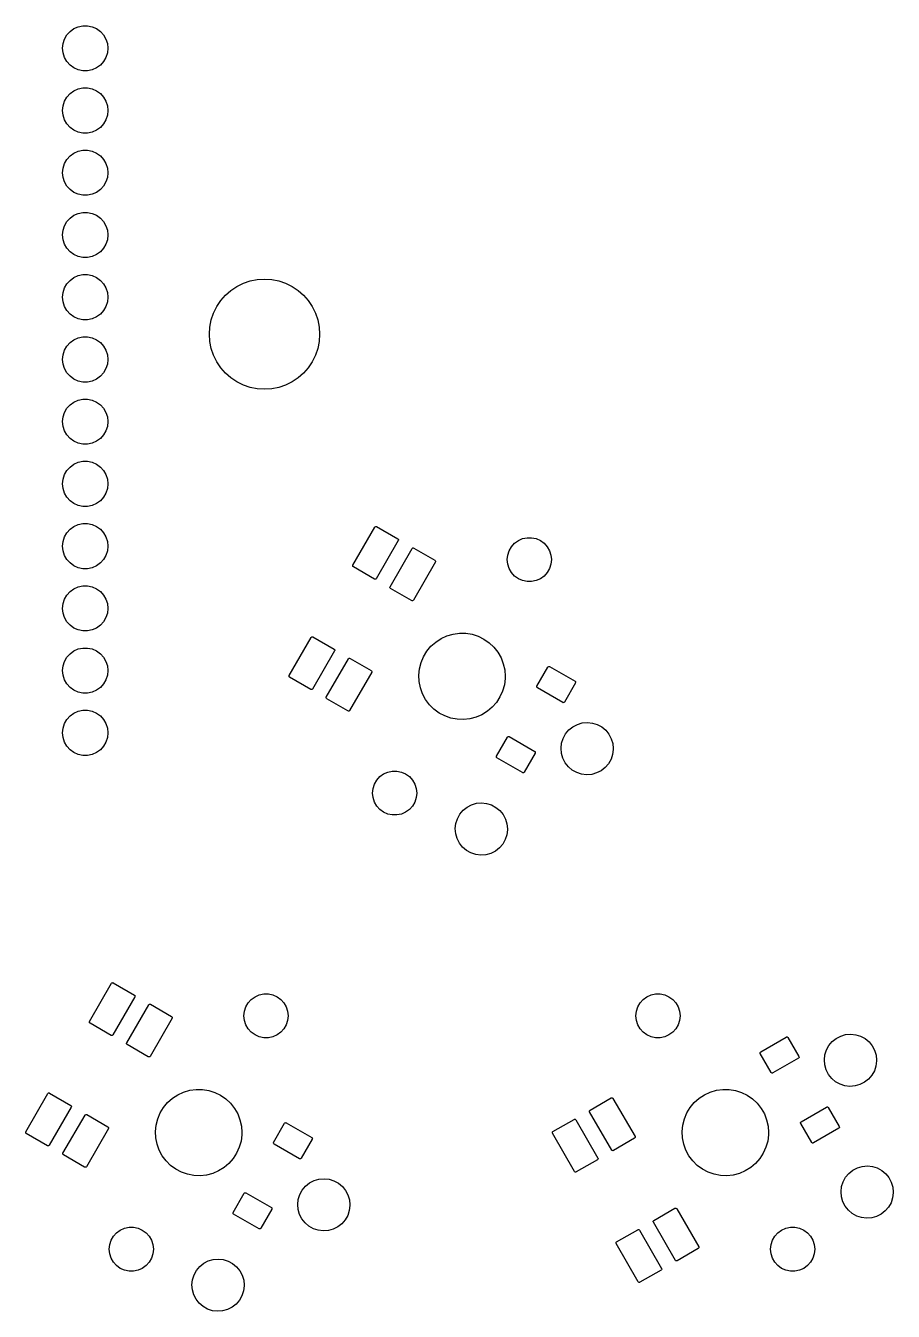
# Model space of a CAD drawing. Extents: x 192 to 316, y -163 to -63.
# Drawn here: x 259.2 to 294.6, y -115.7 to -63.2 of the extents above; entities that cross this region are included whole.
import ezdxf

# ---------------------------------------------------------------- set-up
doc = ezdxf.new("R2010")
doc.units = 0
doc.layers.add('BLACK', color=7, linetype='CONTINUOUS')

msp = doc.modelspace()

# ---------------------------------------------------------------- linework, layer by layer
at = {"layer": 'BLACK', "linetype": 'CONTINUOUS'}
for p, q in [((260.871, -63.5801), (261, -63.4362)), ((261, -63.4362), (261.157, -63.3223)), ((261.157, -63.3223), (261.334, -63.2436)), ((261.334, -63.2436), (261.523, -63.2033)), ((261.523, -63.2033), (261.717, -63.2033)), ((261.717, -63.2033), (261.906, -63.2436)), ((261.906, -63.2436), (262.083, -63.3223)), ((262.083, -63.3223), (262.24, -63.4362)), ((262.24, -63.4362), (262.369, -63.5801)), ((260.694, -64.1245), (260.714, -63.9319)), ((260.714, -63.9319), (260.774, -63.7478)), ((260.774, -63.7478), (260.871, -63.5801)), ((262.369, -63.5801), (262.466, -63.7478)), ((262.466, -63.7478), (262.526, -63.9319)), ((262.526, -63.9319), (262.546, -64.1245)), ((260.714, -64.3171), (260.694, -64.1245)), ((260.774, -64.5013), (260.714, -64.3171)), ((260.871, -64.669), (260.774, -64.5013)), ((262.466, -64.5013), (262.369, -64.669)), ((262.526, -64.3171), (262.466, -64.5013)), ((262.546, -64.1245), (262.526, -64.3171)), ((261, -64.8129), (260.871, -64.669)), ((261.157, -64.9267), (261, -64.8129)), ((261.334, -65.0055), (261.157, -64.9267)), ((261.523, -65.0458), (261.334, -65.0055)), ((261.717, -65.0458), (261.523, -65.0458)), ((261.906, -65.0055), (261.717, -65.0458)), ((262.083, -64.9267), (261.906, -65.0055)), ((262.24, -64.8129), (262.083, -64.9267)), ((262.369, -64.669), (262.24, -64.8129)), ((260.871, -66.1201), (261, -65.9762)), ((261, -65.9762), (261.157, -65.8623)), ((261.157, -65.8623), (261.334, -65.7836)), ((261.334, -65.7836), (261.523, -65.7433)), ((261.523, -65.7433), (261.717, -65.7433)), ((261.717, -65.7433), (261.906, -65.7836)), ((261.906, -65.7836), (262.083, -65.8623)), ((262.083, -65.8623), (262.24, -65.9762)), ((262.24, -65.9762), (262.369, -66.1201)), ((260.694, -66.6645), (260.714, -66.4719)), ((260.714, -66.4719), (260.774, -66.2878)), ((260.774, -66.2878), (260.871, -66.1201)), ((262.369, -66.1201), (262.466, -66.2878)), ((262.466, -66.2878), (262.526, -66.4719)), ((262.526, -66.4719), (262.546, -66.6645)), ((260.714, -66.8571), (260.694, -66.6645)), ((260.774, -67.0413), (260.714, -66.8571)), ((260.871, -67.209), (260.774, -67.0413)), ((262.466, -67.0413), (262.369, -67.209)), ((262.526, -66.8571), (262.466, -67.0413)), ((262.546, -66.6645), (262.526, -66.8571)), ((261, -67.3529), (260.871, -67.209)), ((261.157, -67.4667), (261, -67.3529)), ((261.334, -67.5455), (261.157, -67.4667)), ((261.523, -67.5858), (261.334, -67.5455)), ((261.717, -67.5858), (261.523, -67.5858)), ((261.906, -67.5455), (261.717, -67.5858)), ((262.083, -67.4667), (261.906, -67.5455)), ((262.24, -67.3529), (262.083, -67.4667)), ((262.369, -67.209), (262.24, -67.3529)), ((260.774, -68.8278), (260.871, -68.6601)), ((260.871, -68.6601), (261, -68.5162)), ((261, -68.5162), (261.157, -68.4023)), ((261.157, -68.4023), (261.334, -68.3236)), ((261.334, -68.3236), (261.523, -68.2833)), ((261.523, -68.2833), (261.717, -68.2833)), ((261.717, -68.2833), (261.906, -68.3236)), ((261.906, -68.3236), (262.083, -68.4023)), ((262.083, -68.4023), (262.24, -68.5162)), ((262.24, -68.5162), (262.369, -68.6601)), ((262.369, -68.6601), (262.466, -68.8278)), ((260.694, -69.2045), (260.714, -69.0119)), ((260.714, -69.3971), (260.694, -69.2045)), ((260.714, -69.0119), (260.774, -68.8278)), ((262.466, -68.8278), (262.526, -69.0119)), ((262.526, -69.0119), (262.546, -69.2045)), ((262.546, -69.2045), (262.526, -69.3971)), ((260.774, -69.5813), (260.714, -69.3971)), ((260.871, -69.749), (260.774, -69.5813)), ((261, -69.8929), (260.871, -69.749)), ((262.369, -69.749), (262.24, -69.8929)), ((262.466, -69.5813), (262.369, -69.749)), ((262.526, -69.3971), (262.466, -69.5813)), ((261.157, -70.0067), (261, -69.8929)), ((261.334, -70.0855), (261.157, -70.0067)), ((261.523, -70.1258), (261.334, -70.0855)), ((261.717, -70.1258), (261.523, -70.1258)), ((261.906, -70.0855), (261.717, -70.1258)), ((262.083, -70.0067), (261.906, -70.0855)), ((262.24, -69.8929), (262.083, -70.0067)), ((261.334, -70.8636), (261.523, -70.8233)), ((261.523, -70.8233), (261.717, -70.8233)), ((261.717, -70.8233), (261.906, -70.8636)), ((260.774, -71.3678), (260.871, -71.2001)), ((260.871, -71.2001), (261, -71.0562)), ((261, -71.0562), (261.157, -70.9423)), ((261.157, -70.9423), (261.334, -70.8636)), ((261.906, -70.8636), (262.083, -70.9423)), ((262.083, -70.9423), (262.24, -71.0562)), ((262.24, -71.0562), (262.369, -71.2001)), ((262.369, -71.2001), (262.466, -71.3678)), ((260.694, -71.7445), (260.714, -71.5519)), ((260.714, -71.9371), (260.694, -71.7445)), ((260.714, -71.5519), (260.774, -71.3678)), ((262.466, -71.3678), (262.526, -71.5519)), ((262.526, -71.5519), (262.546, -71.7445)), ((262.546, -71.7445), (262.526, -71.9371)), ((260.774, -72.1213), (260.714, -71.9371)), ((260.871, -72.289), (260.774, -72.1213)), ((261, -72.4329), (260.871, -72.289)), ((262.369, -72.289), (262.24, -72.4329)), ((262.466, -72.1213), (262.369, -72.289)), ((262.526, -71.9371), (262.466, -72.1213)), ((261.157, -72.5467), (261, -72.4329)), ((261.334, -72.6255), (261.157, -72.5467)), ((261.523, -72.6658), (261.334, -72.6255)), ((261.717, -72.6658), (261.523, -72.6658)), ((261.906, -72.6255), (261.717, -72.6658)), ((262.083, -72.5467), (261.906, -72.6255)), ((262.24, -72.4329), (262.083, -72.5467)), ((261.157, -73.4823), (261.334, -73.4036)), ((261.334, -73.4036), (261.523, -73.3633)), ((261.523, -73.3633), (261.717, -73.3633)), ((261.717, -73.3633), (261.906, -73.4036)), ((261.906, -73.4036), (262.083, -73.4823)), ((260.714, -74.0919), (260.774, -73.9078)), ((260.774, -73.9078), (260.871, -73.7401)), ((260.871, -73.7401), (261, -73.5962)), ((261, -73.5962), (261.157, -73.4823)), ((262.083, -73.4823), (262.24, -73.5962)), ((262.24, -73.5962), (262.369, -73.7401)), ((262.369, -73.7401), (262.466, -73.9078)), ((262.466, -73.9078), (262.526, -74.0919)), ((267.568, -74.01), (267.812, -73.8464)), ((267.812, -73.8464), (268.076, -73.7163)), ((268.076, -73.7163), (268.355, -73.6217)), ((268.355, -73.6217), (268.644, -73.5642)), ((268.644, -73.5642), (268.938, -73.545)), ((268.938, -73.545), (269.231, -73.5642)), ((269.231, -73.5642), (269.52, -73.6217)), ((269.52, -73.6217), (269.799, -73.7163)), ((269.799, -73.7163), (270.062, -73.8464)), ((270.062, -73.8464), (270.307, -74.01)), ((260.694, -74.2845), (260.714, -74.0919)), ((260.714, -74.4771), (260.694, -74.2845)), ((260.774, -74.6613), (260.714, -74.4771)), ((262.526, -74.4771), (262.466, -74.6613)), ((262.526, -74.0919), (262.546, -74.2845)), ((262.546, -74.2845), (262.526, -74.4771)), ((266.989, -74.67), (267.152, -74.4253)), ((267.152, -74.4253), (267.347, -74.204)), ((267.347, -74.204), (267.568, -74.01)), ((270.307, -74.01), (270.528, -74.204)), ((270.528, -74.204), (270.723, -74.4253)), ((270.723, -74.4253), (270.886, -74.67)), ((260.871, -74.829), (260.774, -74.6613)), ((261, -74.9729), (260.871, -74.829)), ((261.157, -75.0867), (261, -74.9729)), ((262.24, -74.9729), (262.083, -75.0867)), ((262.369, -74.829), (262.24, -74.9729)), ((262.466, -74.6613), (262.369, -74.829)), ((266.764, -75.2127), (266.859, -74.934)), ((266.859, -74.934), (266.989, -74.67)), ((270.886, -74.67), (271.016, -74.934)), ((271.016, -74.934), (271.111, -75.2127)), ((261.334, -75.1655), (261.157, -75.0867)), ((261.523, -75.2058), (261.334, -75.1655)), ((261.717, -75.2058), (261.523, -75.2058)), ((261.906, -75.1655), (261.717, -75.2058)), ((262.083, -75.0867), (261.906, -75.1655)), ((266.688, -75.795), (266.707, -75.5013)), ((266.707, -75.5013), (266.764, -75.2127)), ((271.111, -75.2127), (271.168, -75.5013)), ((271.168, -75.5013), (271.188, -75.795)), ((261, -76.1362), (261.157, -76.0223)), ((261.157, -76.0223), (261.334, -75.9436)), ((261.334, -75.9436), (261.523, -75.9033)), ((261.523, -75.9033), (261.717, -75.9033)), ((261.717, -75.9033), (261.906, -75.9436)), ((261.906, -75.9436), (262.083, -76.0223)), ((262.083, -76.0223), (262.24, -76.1362)), ((266.707, -76.0887), (266.688, -75.795)), ((271.188, -75.795), (271.168, -76.0887)), ((260.714, -76.6319), (260.774, -76.4478)), ((260.774, -76.4478), (260.871, -76.2801)), ((260.871, -76.2801), (261, -76.1362)), ((262.24, -76.1362), (262.369, -76.2801)), ((262.369, -76.2801), (262.466, -76.4478)), ((262.466, -76.4478), (262.526, -76.6319)), ((266.764, -76.3773), (266.707, -76.0887)), ((266.859, -76.656), (266.764, -76.3773)), ((271.111, -76.3773), (271.016, -76.656)), ((271.168, -76.0887), (271.111, -76.3773)), ((260.694, -76.8245), (260.714, -76.6319)), ((260.714, -77.0171), (260.694, -76.8245)), ((260.774, -77.2013), (260.714, -77.0171)), ((262.526, -77.0171), (262.466, -77.2013)), ((262.526, -76.6319), (262.546, -76.8245)), ((262.546, -76.8245), (262.526, -77.0171)), ((266.989, -76.92), (266.859, -76.656)), ((267.152, -77.1647), (266.989, -76.92)), ((270.886, -76.92), (270.723, -77.1647)), ((271.016, -76.656), (270.886, -76.92)), ((260.871, -77.369), (260.774, -77.2013)), ((261, -77.5129), (260.871, -77.369)), ((261.157, -77.6267), (261, -77.5129)), ((261.334, -77.7055), (261.157, -77.6267)), ((262.083, -77.6267), (261.906, -77.7055)), ((262.24, -77.5129), (262.083, -77.6267)), ((262.369, -77.369), (262.24, -77.5129)), ((262.466, -77.2013), (262.369, -77.369)), ((267.347, -77.386), (267.152, -77.1647)), ((267.568, -77.58), (267.347, -77.386)), ((267.812, -77.7436), (267.568, -77.58)), ((270.307, -77.58), (270.062, -77.7436)), ((270.528, -77.386), (270.307, -77.58)), ((270.723, -77.1647), (270.528, -77.386)), ((261.523, -77.7458), (261.334, -77.7055)), ((261.717, -77.7458), (261.523, -77.7458)), ((261.906, -77.7055), (261.717, -77.7458)), ((268.076, -77.8737), (267.812, -77.7436)), ((268.355, -77.9683), (268.076, -77.8737)), ((268.644, -78.0258), (268.355, -77.9683)), ((268.938, -78.045), (268.644, -78.0258)), ((269.231, -78.0258), (268.938, -78.045)), ((269.52, -77.9683), (269.231, -78.0258)), ((269.799, -77.8737), (269.52, -77.9683)), ((270.062, -77.7436), (269.799, -77.8737)), ((260.871, -78.8201), (261, -78.6762)), ((261, -78.6762), (261.157, -78.5623)), ((261.157, -78.5623), (261.334, -78.4836)), ((261.334, -78.4836), (261.523, -78.4433)), ((261.523, -78.4433), (261.717, -78.4433)), ((261.717, -78.4433), (261.906, -78.4836)), ((261.906, -78.4836), (262.083, -78.5623)), ((262.083, -78.5623), (262.24, -78.6762)), ((262.24, -78.6762), (262.369, -78.8201)), ((260.694, -79.3645), (260.714, -79.1719)), ((260.714, -79.1719), (260.774, -78.9878)), ((260.774, -78.9878), (260.871, -78.8201)), ((262.369, -78.8201), (262.466, -78.9878)), ((262.466, -78.9878), (262.526, -79.1719)), ((262.526, -79.1719), (262.546, -79.3645)), ((260.714, -79.5571), (260.694, -79.3645)), ((260.774, -79.7413), (260.714, -79.5571)), ((260.871, -79.909), (260.774, -79.7413)), ((262.466, -79.7413), (262.369, -79.909)), ((262.526, -79.5571), (262.466, -79.7413)), ((262.546, -79.3645), (262.526, -79.5571)), ((261, -80.0529), (260.871, -79.909)), ((261.157, -80.1667), (261, -80.0529)), ((261.334, -80.2455), (261.157, -80.1667)), ((261.523, -80.2858), (261.334, -80.2455)), ((261.906, -80.2455), (261.717, -80.2858)), ((262.083, -80.1667), (261.906, -80.2455)), ((262.24, -80.0529), (262.083, -80.1667)), ((262.369, -79.909), (262.24, -80.0529)), ((261.717, -80.2858), (261.523, -80.2858)), ((260.871, -81.3601), (261, -81.2162)), ((261, -81.2162), (261.157, -81.1023)), ((261.157, -81.1023), (261.334, -81.0236)), ((261.334, -81.0236), (261.523, -80.9833)), ((261.523, -80.9833), (261.717, -80.9833)), ((261.717, -80.9833), (261.906, -81.0236)), ((261.906, -81.0236), (262.083, -81.1023)), ((262.083, -81.1023), (262.24, -81.2162)), ((262.24, -81.2162), (262.369, -81.3601)), ((260.694, -81.9045), (260.714, -81.7119)), ((260.714, -81.7119), (260.774, -81.5278)), ((260.774, -81.5278), (260.871, -81.3601)), ((262.369, -81.3601), (262.466, -81.5278)), ((262.466, -81.5278), (262.526, -81.7119)), ((262.526, -81.7119), (262.546, -81.9045)), ((260.714, -82.0971), (260.694, -81.9045)), ((260.774, -82.2813), (260.714, -82.0971)), ((260.871, -82.449), (260.774, -82.2813)), ((262.466, -82.2813), (262.369, -82.449)), ((262.526, -82.0971), (262.466, -82.2813)), ((262.546, -81.9045), (262.526, -82.0971)), ((261, -82.5929), (260.871, -82.449)), ((261.157, -82.7067), (261, -82.5929)), ((261.334, -82.7855), (261.157, -82.7067)), ((261.523, -82.8258), (261.334, -82.7855)), ((261.717, -82.8258), (261.523, -82.8258)), ((261.906, -82.7855), (261.717, -82.8258)), ((262.083, -82.7067), (261.906, -82.7855)), ((262.24, -82.5929), (262.083, -82.7067)), ((262.369, -82.449), (262.24, -82.5929)), ((260.774, -84.0678), (260.871, -83.9001)), ((260.871, -83.9001), (261, -83.7562)), ((261, -83.7562), (261.157, -83.6423)), ((261.157, -83.6423), (261.334, -83.5636)), ((261.334, -83.5636), (261.523, -83.5233)), ((261.523, -83.5233), (261.717, -83.5233)), ((261.717, -83.5233), (261.906, -83.5636)), ((261.906, -83.5636), (262.083, -83.6423)), ((262.083, -83.6423), (262.24, -83.7562)), ((262.24, -83.7562), (262.369, -83.9001)), ((262.369, -83.9001), (262.466, -84.0678)), ((272.546, -85.2253), (273.446, -83.6664)), ((273.446, -83.6664), (273.458, -83.6517)), ((273.458, -83.6517), (273.476, -83.6431)), ((273.476, -83.6431), (273.495, -83.6418)), ((273.495, -83.6418), (273.514, -83.6481)), ((273.514, -83.6481), (274.38, -84.1481)), ((260.694, -84.4445), (260.714, -84.2519)), ((260.714, -84.6371), (260.694, -84.4445)), ((260.714, -84.2519), (260.774, -84.0678)), ((262.466, -84.0678), (262.526, -84.2519)), ((262.526, -84.2519), (262.546, -84.4445)), ((262.546, -84.4445), (262.526, -84.6371)), ((274.398, -84.2164), (273.498, -85.7753)), ((274.38, -84.1481), (274.395, -84.161)), ((274.395, -84.161), (274.403, -84.1785)), ((274.404, -84.1979), (274.398, -84.2164)), ((274.403, -84.1785), (274.404, -84.1979)), ((278.927, -84.6304), (279.021, -84.4673)), ((279.021, -84.4673), (279.147, -84.3274)), ((279.147, -84.3274), (279.3, -84.2167)), ((279.3, -84.2167), (279.472, -84.1401)), ((279.472, -84.1401), (279.656, -84.1009)), ((279.656, -84.1009), (279.844, -84.1009)), ((279.844, -84.1009), (280.028, -84.1401)), ((280.028, -84.1401), (280.2, -84.2167)), ((280.2, -84.2167), (280.353, -84.3274)), ((280.353, -84.3274), (280.479, -84.4673)), ((280.479, -84.4673), (280.573, -84.6304)), ((260.774, -84.8213), (260.714, -84.6371)), ((260.871, -84.989), (260.774, -84.8213)), ((261, -85.1329), (260.871, -84.989)), ((262.369, -84.989), (262.24, -85.1329)), ((262.466, -84.8213), (262.369, -84.989)), ((262.526, -84.6371), (262.466, -84.8213)), ((274.061, -86.1003), (274.961, -84.5414)), ((274.961, -84.5414), (274.974, -84.5267)), ((274.974, -84.5267), (274.991, -84.5181)), ((274.991, -84.5181), (275.011, -84.5168)), ((275.011, -84.5168), (275.029, -84.5231)), ((275.029, -84.5231), (275.895, -85.0231)), ((278.849, -84.9969), (278.869, -84.8096)), ((278.869, -85.1842), (278.849, -84.9969)), ((278.869, -84.8096), (278.927, -84.6304)), ((280.573, -84.6304), (280.631, -84.8096)), ((280.631, -84.8096), (280.651, -84.9969)), ((280.651, -84.9969), (280.631, -85.1842)), ((261.157, -85.2467), (261, -85.1329)), ((261.334, -85.3255), (261.157, -85.2467)), ((261.523, -85.3658), (261.334, -85.3255)), ((261.717, -85.3658), (261.523, -85.3658)), ((261.906, -85.3255), (261.717, -85.3658)), ((262.083, -85.2467), (261.906, -85.3255)), ((262.24, -85.1329), (262.083, -85.2467)), ((272.539, -85.2437), (272.546, -85.2253)), ((272.541, -85.2632), (272.539, -85.2437)), ((272.549, -85.2807), (272.541, -85.2632)), ((272.564, -85.2936), (272.549, -85.2807)), ((273.43, -85.7936), (272.564, -85.2936)), ((275.914, -85.0914), (275.014, -86.6503)), ((275.895, -85.0231), (275.91, -85.036)), ((275.91, -85.036), (275.919, -85.0535)), ((275.92, -85.0729), (275.914, -85.0914)), ((275.919, -85.0535), (275.92, -85.0729)), ((278.927, -85.3633), (278.869, -85.1842)), ((279.021, -85.5264), (278.927, -85.3633)), ((279.147, -85.6664), (279.021, -85.5264)), ((280.479, -85.5264), (280.353, -85.6664)), ((280.573, -85.3633), (280.479, -85.5264)), ((280.631, -85.1842), (280.573, -85.3633)), ((273.448, -85.7998), (273.43, -85.7936)), ((273.468, -85.7986), (273.448, -85.7998)), ((273.485, -85.7899), (273.468, -85.7986)), ((273.498, -85.7753), (273.485, -85.7899)), ((279.3, -85.7771), (279.147, -85.6664)), ((279.472, -85.8537), (279.3, -85.7771)), ((279.656, -85.8928), (279.472, -85.8537)), ((279.844, -85.8928), (279.656, -85.8928)), ((280.028, -85.8537), (279.844, -85.8928)), ((280.2, -85.7771), (280.028, -85.8537)), ((280.353, -85.6664), (280.2, -85.7771)), ((260.774, -86.6078), (260.871, -86.4401)), ((260.871, -86.4401), (261, -86.2962)), ((261, -86.2962), (261.157, -86.1823)), ((261.157, -86.1823), (261.334, -86.1036)), ((261.334, -86.1036), (261.523, -86.0633)), ((261.523, -86.0633), (261.717, -86.0633)), ((261.717, -86.0633), (261.906, -86.1036)), ((261.906, -86.1036), (262.083, -86.1823)), ((262.083, -86.1823), (262.24, -86.2962)), ((262.24, -86.2962), (262.369, -86.4401)), ((262.369, -86.4401), (262.466, -86.6078)), ((274.055, -86.1187), (274.061, -86.1003)), ((274.056, -86.1382), (274.055, -86.1187)), ((274.065, -86.1557), (274.056, -86.1382)), ((274.079, -86.1686), (274.065, -86.1557)), ((274.945, -86.6686), (274.079, -86.1686)), ((260.694, -86.9845), (260.714, -86.7919)), ((260.714, -87.1771), (260.694, -86.9845)), ((260.714, -86.7919), (260.774, -86.6078)), ((262.466, -86.6078), (262.526, -86.7919)), ((262.526, -86.7919), (262.546, -86.9845)), ((262.546, -86.9845), (262.526, -87.1771)), ((274.964, -86.6748), (274.945, -86.6686)), ((274.983, -86.6736), (274.964, -86.6748)), ((275.001, -86.6649), (274.983, -86.6736)), ((275.014, -86.6503), (275.001, -86.6649)), ((260.774, -87.3613), (260.714, -87.1771)), ((260.871, -87.529), (260.774, -87.3613)), ((261, -87.6729), (260.871, -87.529)), ((262.369, -87.529), (262.24, -87.6729)), ((262.466, -87.3613), (262.369, -87.529)), ((262.526, -87.1771), (262.466, -87.3613)), ((261.157, -87.7867), (261, -87.6729)), ((261.334, -87.8655), (261.157, -87.7867)), ((261.523, -87.9058), (261.334, -87.8655)), ((261.717, -87.9058), (261.523, -87.9058)), ((261.906, -87.8655), (261.717, -87.9058)), ((262.083, -87.7867), (261.906, -87.8655)), ((262.24, -87.6729), (262.083, -87.7867)), ((270.858, -88.1551), (270.876, -88.1464)), ((270.876, -88.1464), (270.895, -88.1452)), ((270.895, -88.1452), (270.914, -88.1514)), ((270.914, -88.1514), (271.78, -88.6514)), ((276.145, -88.2167), (276.382, -88.1072)), ((276.382, -88.1072), (276.633, -88.0341)), ((276.633, -88.0341), (276.892, -87.9988)), ((276.892, -87.9988), (277.154, -88.0022)), ((277.154, -88.0022), (277.412, -88.0443)), ((277.412, -88.0443), (277.661, -88.124)), ((277.661, -88.124), (277.896, -88.2397)), ((261.157, -88.7223), (261.334, -88.6436)), ((261.334, -88.6436), (261.523, -88.6033)), ((261.523, -88.6033), (261.717, -88.6033)), ((261.717, -88.6033), (261.906, -88.6436)), ((261.906, -88.6436), (262.083, -88.7223)), ((269.946, -89.7286), (270.846, -88.1697)), ((270.846, -88.1697), (270.858, -88.1551)), ((271.78, -88.6514), (271.795, -88.6643)), ((271.795, -88.6643), (271.803, -88.6818)), ((275.563, -88.7353), (275.731, -88.5343)), ((275.731, -88.5343), (275.926, -88.3601)), ((275.926, -88.3601), (276.145, -88.2167)), ((277.896, -88.2397), (278.11, -88.3887)), ((278.11, -88.3887), (278.301, -88.5679)), ((278.301, -88.5679), (278.463, -88.7733)), ((260.714, -89.3319), (260.774, -89.1478)), ((260.774, -89.1478), (260.871, -88.9801)), ((260.871, -88.9801), (261, -88.8362)), ((261, -88.8362), (261.157, -88.7223)), ((262.083, -88.7223), (262.24, -88.8362)), ((262.24, -88.8362), (262.369, -88.9801)), ((262.369, -88.9801), (262.466, -89.1478)), ((262.466, -89.1478), (262.526, -89.3319)), ((271.798, -88.7197), (270.898, -90.2786)), ((271.461, -90.6036), (272.361, -89.0447)), ((271.804, -88.7013), (271.798, -88.7197)), ((271.803, -88.6818), (271.804, -88.7013)), ((272.361, -89.0447), (272.374, -89.0301)), ((272.374, -89.0301), (272.391, -89.0214)), ((272.391, -89.0214), (272.411, -89.0202)), ((272.411, -89.0202), (272.429, -89.0264)), ((272.429, -89.0264), (273.295, -89.5264)), ((275.262, -89.4536), (275.327, -89.2001)), ((275.327, -89.2001), (275.428, -88.9589)), ((275.428, -88.9589), (275.563, -88.7353)), ((278.463, -88.7733), (278.593, -89.0004)), ((278.593, -89.0004), (278.687, -89.2441)), ((260.694, -89.5245), (260.714, -89.3319)), ((260.714, -89.7171), (260.694, -89.5245)), ((260.774, -89.9013), (260.714, -89.7171)), ((262.526, -89.7171), (262.466, -89.9013)), ((262.526, -89.3319), (262.546, -89.5245)), ((262.546, -89.5245), (262.526, -89.7171)), ((273.314, -89.5947), (272.414, -91.1536)), ((273.295, -89.5264), (273.31, -89.5393)), ((273.31, -89.5393), (273.319, -89.5568)), ((273.32, -89.5763), (273.314, -89.5947)), ((273.319, -89.5568), (273.32, -89.5763)), ((275.236, -89.7138), (275.262, -89.4536)), ((275.249, -89.975), (275.236, -89.7138)), ((278.687, -89.2441), (278.745, -89.4992)), ((278.745, -89.4992), (278.764, -89.76)), ((280.059, -90.1609), (280.509, -89.3814)), ((280.509, -89.3814), (280.522, -89.3668)), ((280.522, -89.3668), (280.54, -89.3581)), ((280.54, -89.3581), (280.559, -89.3569)), ((280.559, -89.3569), (280.578, -89.3631)), ((280.578, -89.3631), (281.617, -89.9631)), ((260.871, -90.069), (260.774, -89.9013)), ((261, -90.2129), (260.871, -90.069)), ((261.157, -90.3267), (261, -90.2129)), ((262.24, -90.2129), (262.083, -90.3267)), ((262.369, -90.069), (262.24, -90.2129)), ((262.466, -89.9013), (262.369, -90.069)), ((269.939, -89.7471), (269.946, -89.7286)), ((269.941, -89.7665), (269.939, -89.7471)), ((269.949, -89.784), (269.941, -89.7665)), ((269.964, -89.7969), (269.949, -89.784)), ((270.83, -90.2969), (269.964, -89.7969)), ((275.3, -90.2315), (275.249, -89.975)), ((275.388, -90.4777), (275.3, -90.2315)), ((278.729, -90.1118), (278.658, -90.3635)), ((278.762, -89.8523), (278.729, -90.1118)), ((278.764, -89.76), (278.762, -89.8523)), ((280.053, -90.1793), (280.059, -90.1609)), ((280.054, -90.1988), (280.053, -90.1793)), ((280.063, -90.2163), (280.054, -90.1988)), ((280.078, -90.2292), (280.063, -90.2163)), ((281.117, -90.8292), (280.078, -90.2292)), ((281.635, -90.0314), (281.185, -90.8109)), ((281.617, -89.9631), (281.632, -89.976)), ((281.632, -89.976), (281.64, -89.9935)), ((281.642, -90.013), (281.635, -90.0314)), ((281.64, -89.9935), (281.642, -90.013)), ((261.334, -90.4055), (261.157, -90.3267)), ((261.523, -90.4458), (261.334, -90.4055)), ((261.717, -90.4458), (261.523, -90.4458)), ((261.906, -90.4055), (261.717, -90.4458)), ((262.083, -90.3267), (261.906, -90.4055)), ((270.848, -90.3032), (270.83, -90.2969)), ((270.868, -90.3019), (270.848, -90.3032)), ((270.885, -90.2933), (270.868, -90.3019)), ((270.898, -90.2786), (270.885, -90.2933)), ((271.455, -90.6221), (271.461, -90.6036)), ((271.456, -90.6415), (271.455, -90.6221)), ((271.465, -90.659), (271.456, -90.6415)), ((271.479, -90.6719), (271.465, -90.659)), ((272.345, -91.1719), (271.479, -90.6719)), ((275.512, -90.7081), (275.388, -90.4777)), ((275.668, -90.9176), (275.512, -90.7081)), ((278.551, -90.6019), (278.409, -90.8219)), ((278.658, -90.3635), (278.551, -90.6019)), ((261, -91.3762), (261.157, -91.2623)), ((261.157, -91.2623), (261.334, -91.1836)), ((261.334, -91.1836), (261.523, -91.1433)), ((261.523, -91.1433), (261.717, -91.1433)), ((261.717, -91.1433), (261.906, -91.1836)), ((261.906, -91.1836), (262.083, -91.2623)), ((262.083, -91.2623), (262.24, -91.3762)), ((272.364, -91.1782), (272.345, -91.1719)), ((272.383, -91.1769), (272.364, -91.1782)), ((272.401, -91.1683), (272.383, -91.1769)), ((272.414, -91.1536), (272.401, -91.1683)), ((275.854, -91.1017), (275.668, -90.9176)), ((276.065, -91.2564), (275.854, -91.1017)), ((276.296, -91.3782), (276.065, -91.2564)), ((278.037, -91.1875), (277.815, -91.3251)), ((278.237, -91.0185), (278.037, -91.1875)), ((278.409, -90.8219), (278.237, -91.0185)), ((281.135, -90.8354), (281.117, -90.8292)), ((281.155, -90.8342), (281.135, -90.8354)), ((281.172, -90.8255), (281.155, -90.8342)), ((281.185, -90.8109), (281.172, -90.8255)), ((260.714, -91.8719), (260.774, -91.6878)), ((260.774, -91.6878), (260.871, -91.5201)), ((260.871, -91.5201), (261, -91.3762)), ((262.24, -91.3762), (262.369, -91.5201)), ((262.369, -91.5201), (262.466, -91.6878)), ((262.466, -91.6878), (262.526, -91.8719)), ((276.543, -91.4644), (276.296, -91.3782)), ((276.8, -91.5132), (276.543, -91.4644)), ((277.062, -91.5234), (276.8, -91.5132)), ((277.322, -91.495), (277.062, -91.5234)), ((277.574, -91.4284), (277.322, -91.495)), ((277.815, -91.3251), (277.574, -91.4284)), ((281.364, -91.9484), (281.526, -91.818)), ((281.526, -91.818), (281.71, -91.7216)), ((281.71, -91.7216), (281.91, -91.6629)), ((281.91, -91.6629), (282.117, -91.644)), ((282.117, -91.644), (282.324, -91.6658)), ((282.324, -91.6658), (282.523, -91.7273)), ((282.523, -91.7273), (282.706, -91.8262)), ((282.706, -91.8262), (282.866, -91.9589)), ((260.694, -92.0645), (260.714, -91.8719)), ((260.714, -92.2571), (260.694, -92.0645)), ((260.774, -92.4413), (260.714, -92.2571)), ((262.526, -92.2571), (262.466, -92.4413)), ((262.526, -91.8719), (262.546, -92.0645)), ((262.546, -92.0645), (262.526, -92.2571)), ((278.409, -93.0187), (278.859, -92.2393)), ((278.859, -92.2393), (278.872, -92.2247)), ((278.872, -92.2247), (278.89, -92.216)), ((278.89, -92.216), (278.909, -92.2147)), ((278.909, -92.2147), (278.928, -92.221)), ((278.928, -92.221), (279.967, -92.821)), ((281.067, -92.4884), (281.13, -92.2901)), ((281.13, -92.2901), (281.23, -92.1077)), ((281.23, -92.1077), (281.364, -91.9484)), ((282.866, -91.9589), (282.997, -92.1201)), ((282.997, -92.1201), (283.095, -92.3038)), ((283.095, -92.3038), (283.155, -92.5029)), ((260.871, -92.609), (260.774, -92.4413)), ((261, -92.7529), (260.871, -92.609)), ((261.157, -92.8667), (261, -92.7529)), ((261.334, -92.9455), (261.157, -92.8667)), ((262.083, -92.8667), (261.906, -92.9455)), ((262.24, -92.7529), (262.083, -92.8667)), ((262.369, -92.609), (262.24, -92.7529)), ((262.466, -92.4413), (262.369, -92.609)), ((279.967, -92.821), (279.982, -92.8339)), ((279.982, -92.8339), (279.99, -92.8514)), ((279.992, -92.8708), (279.985, -92.8893)), ((279.99, -92.8514), (279.992, -92.8708)), ((281.044, -92.6951), (281.067, -92.4884)), ((281.061, -92.9024), (281.044, -92.6951)), ((283.175, -92.7398), (283.149, -92.9462)), ((283.155, -92.5029), (283.176, -92.71)), ((283.176, -92.71), (283.175, -92.7398)), ((261.523, -92.9858), (261.334, -92.9455)), ((261.717, -92.9858), (261.523, -92.9858)), ((261.906, -92.9455), (261.717, -92.9858)), ((278.403, -93.0372), (278.409, -93.0187)), ((278.404, -93.0567), (278.403, -93.0372)), ((278.413, -93.0742), (278.404, -93.0567)), ((278.428, -93.087), (278.413, -93.0742)), ((279.467, -93.687), (278.428, -93.087)), ((279.985, -92.8893), (279.535, -93.6687)), ((281.118, -93.1024), (281.061, -92.9024)), ((281.214, -93.2875), (281.118, -93.1024)), ((281.343, -93.4505), (281.214, -93.2875)), ((282.981, -93.3245), (282.845, -93.482)), ((283.083, -93.1436), (282.981, -93.3245)), ((283.149, -92.9462), (283.083, -93.1436)), ((273.521, -93.9936), (273.647, -93.8536)), ((273.647, -93.8536), (273.8, -93.7429)), ((273.8, -93.7429), (273.972, -93.6663)), ((273.972, -93.6663), (274.156, -93.6272)), ((274.156, -93.6272), (274.344, -93.6272)), ((274.344, -93.6272), (274.528, -93.6663)), ((274.528, -93.6663), (274.7, -93.7429)), ((274.7, -93.7429), (274.853, -93.8536)), ((274.853, -93.8536), (274.979, -93.9936)), ((279.485, -93.6933), (279.467, -93.687)), ((279.505, -93.692), (279.485, -93.6933)), ((279.522, -93.6834), (279.505, -93.692)), ((279.535, -93.6687), (279.522, -93.6834)), ((281.501, -93.5853), (281.343, -93.4505)), ((281.683, -93.6868), (281.501, -93.5853)), ((281.881, -93.7511), (281.683, -93.6868)), ((282.087, -93.7758), (281.881, -93.7511)), ((282.295, -93.7598), (282.087, -93.7758)), ((282.495, -93.7039), (282.295, -93.7598)), ((282.681, -93.6101), (282.495, -93.7039)), ((282.845, -93.482), (282.681, -93.6101)), ((273.349, -94.5231), (273.369, -94.3358)), ((273.369, -94.3358), (273.427, -94.1567)), ((273.427, -94.1567), (273.521, -93.9936)), ((274.979, -93.9936), (275.073, -94.1567)), ((275.073, -94.1567), (275.131, -94.3358)), ((275.131, -94.3358), (275.151, -94.5231)), ((273.369, -94.7104), (273.349, -94.5231)), ((273.427, -94.8896), (273.369, -94.7104)), ((273.521, -95.0527), (273.427, -94.8896)), ((275.073, -94.8896), (274.979, -95.0527)), ((275.131, -94.7104), (275.073, -94.8896)), ((275.151, -94.5231), (275.131, -94.7104)), ((277.392, -95.0017), (277.591, -94.943)), ((277.591, -94.943), (277.798, -94.9242)), ((277.798, -94.9242), (278.005, -94.9459)), ((278.005, -94.9459), (278.204, -95.0074)), ((273.647, -95.1926), (273.521, -95.0527)), ((273.8, -95.3033), (273.647, -95.1926)), ((273.972, -95.3799), (273.8, -95.3033)), ((274.156, -95.4191), (273.972, -95.3799)), ((274.344, -95.4191), (274.156, -95.4191)), ((274.528, -95.3799), (274.344, -95.4191)), ((274.7, -95.3033), (274.528, -95.3799)), ((274.853, -95.1926), (274.7, -95.3033)), ((274.979, -95.0527), (274.853, -95.1926)), ((276.811, -95.5702), (276.911, -95.3879)), ((276.911, -95.3879), (277.045, -95.2285)), ((277.045, -95.2285), (277.207, -95.0981)), ((277.207, -95.0981), (277.392, -95.0017)), ((278.204, -95.0074), (278.387, -95.1064)), ((278.387, -95.1064), (278.547, -95.239)), ((278.547, -95.239), (278.679, -95.4002)), ((278.679, -95.4002), (278.776, -95.5839)), ((276.725, -95.9752), (276.748, -95.7685)), ((276.742, -96.1826), (276.725, -95.9752)), ((276.748, -95.7685), (276.811, -95.5702)), ((278.776, -95.5839), (278.837, -95.7831)), ((278.856, -96.0199), (278.83, -96.2263)), ((278.837, -95.7831), (278.857, -95.9901)), ((278.857, -95.9901), (278.856, -96.0199)), ((276.8, -96.3825), (276.742, -96.1826)), ((276.895, -96.5676), (276.8, -96.3825)), ((278.765, -96.4237), (278.662, -96.6046)), ((278.83, -96.2263), (278.765, -96.4237)), ((277.024, -96.7306), (276.895, -96.5676)), ((277.183, -96.8655), (277.024, -96.7306)), ((277.364, -96.967), (277.183, -96.8655)), ((277.562, -97.0313), (277.364, -96.967)), ((277.769, -97.0559), (277.562, -97.0313)), ((277.976, -97.0399), (277.769, -97.0559)), ((278.176, -96.984), (277.976, -97.0399)), ((278.362, -96.8902), (278.176, -96.984)), ((278.526, -96.7621), (278.362, -96.8902)), ((278.662, -96.6046), (278.526, -96.7621)), ((261.796, -103.845), (262.696, -102.286)), ((262.696, -102.286), (262.708, -102.272)), ((262.708, -102.272), (262.726, -102.263)), ((262.726, -102.263), (262.745, -102.262)), ((262.745, -102.262), (262.764, -102.268)), ((262.764, -102.268), (263.63, -102.768)), ((263.648, -102.836), (262.748, -104.395)), ((263.63, -102.768), (263.645, -102.781)), ((263.645, -102.781), (263.653, -102.798)), ((263.654, -102.818), (263.648, -102.836)), ((263.653, -102.798), (263.654, -102.818)), ((268.397, -102.947), (268.55, -102.837)), ((268.55, -102.837), (268.722, -102.76)), ((268.722, -102.76), (268.906, -102.721)), ((268.906, -102.721), (269.094, -102.721)), ((269.094, -102.721), (269.278, -102.76)), ((269.278, -102.76), (269.45, -102.837)), ((269.45, -102.837), (269.603, -102.947)), ((284.397, -102.947), (284.55, -102.837)), ((284.55, -102.837), (284.722, -102.76)), ((284.722, -102.76), (284.906, -102.721)), ((284.906, -102.721), (285.094, -102.721)), ((285.094, -102.721), (285.278, -102.76)), ((285.278, -102.76), (285.45, -102.837)), ((285.45, -102.837), (285.603, -102.947)), ((263.311, -104.72), (264.211, -103.161)), ((264.211, -103.161), (264.224, -103.147)), ((264.224, -103.147), (264.241, -103.138)), ((264.241, -103.138), (264.261, -103.137)), ((264.261, -103.137), (264.279, -103.143)), ((264.279, -103.143), (265.145, -103.643)), ((268.119, -103.43), (268.177, -103.25)), ((268.177, -103.25), (268.271, -103.087)), ((268.271, -103.087), (268.397, -102.947)), ((269.603, -102.947), (269.729, -103.087)), ((269.729, -103.087), (269.823, -103.25)), ((269.823, -103.25), (269.881, -103.43)), ((284.119, -103.43), (284.177, -103.25)), ((284.177, -103.25), (284.271, -103.087)), ((284.271, -103.087), (284.397, -102.947)), ((285.603, -102.947), (285.729, -103.087)), ((285.729, -103.087), (285.823, -103.25)), ((285.823, -103.25), (285.881, -103.43)), ((261.789, -103.864), (261.796, -103.845)), ((261.791, -103.883), (261.789, -103.864)), ((261.799, -103.901), (261.791, -103.883)), ((265.164, -103.711), (264.264, -105.27)), ((265.145, -103.643), (265.16, -103.656)), ((265.16, -103.656), (265.169, -103.673)), ((265.17, -103.693), (265.164, -103.711)), ((265.169, -103.673), (265.17, -103.693)), ((268.099, -103.617), (268.119, -103.43)), ((268.119, -103.804), (268.099, -103.617)), ((268.177, -103.983), (268.119, -103.804)), ((269.881, -103.804), (269.823, -103.983)), ((269.881, -103.43), (269.901, -103.617)), ((269.901, -103.617), (269.881, -103.804)), ((284.099, -103.617), (284.119, -103.43)), ((284.119, -103.804), (284.099, -103.617)), ((284.177, -103.983), (284.119, -103.804)), ((285.881, -103.804), (285.823, -103.983)), ((285.881, -103.43), (285.901, -103.617)), ((285.901, -103.617), (285.881, -103.804)), ((261.814, -103.914), (261.799, -103.901)), ((262.68, -104.414), (261.814, -103.914)), ((262.698, -104.42), (262.68, -104.414)), ((262.718, -104.419), (262.698, -104.42)), ((262.735, -104.41), (262.718, -104.419)), ((262.748, -104.395), (262.735, -104.41)), ((268.271, -104.146), (268.177, -103.983)), ((268.397, -104.286), (268.271, -104.146)), ((268.55, -104.397), (268.397, -104.286)), ((268.722, -104.474), (268.55, -104.397)), ((269.45, -104.397), (269.278, -104.474)), ((269.603, -104.286), (269.45, -104.397)), ((269.729, -104.146), (269.603, -104.286)), ((269.823, -103.983), (269.729, -104.146)), ((284.271, -104.146), (284.177, -103.983)), ((284.397, -104.286), (284.271, -104.146)), ((284.55, -104.397), (284.397, -104.286)), ((284.722, -104.474), (284.55, -104.397)), ((285.45, -104.397), (285.278, -104.474)), ((285.603, -104.286), (285.45, -104.397)), ((285.729, -104.146), (285.603, -104.286)), ((285.823, -103.983), (285.729, -104.146)), ((292.46, -104.442), (292.66, -104.383)), ((292.66, -104.383), (292.867, -104.364)), ((292.867, -104.364), (293.074, -104.386)), ((293.074, -104.386), (293.273, -104.447)), ((263.305, -104.739), (263.311, -104.72)), ((263.306, -104.758), (263.305, -104.739)), ((263.315, -104.776), (263.306, -104.758)), ((263.329, -104.789), (263.315, -104.776)), ((264.195, -105.289), (263.329, -104.789)), ((268.906, -104.513), (268.722, -104.474)), ((269.094, -104.513), (268.906, -104.513)), ((269.278, -104.474), (269.094, -104.513)), ((284.906, -104.513), (284.722, -104.474)), ((285.094, -104.513), (284.906, -104.513)), ((285.278, -104.474), (285.094, -104.513)), ((289.195, -105.083), (290.234, -104.483)), ((290.234, -104.483), (290.253, -104.477)), ((290.253, -104.477), (290.272, -104.478)), ((290.272, -104.478), (290.29, -104.487)), ((290.29, -104.487), (290.303, -104.501)), ((290.303, -104.501), (290.753, -105.281)), ((291.88, -105.01), (291.98, -104.828)), ((291.98, -104.828), (292.114, -104.668)), ((292.114, -104.668), (292.276, -104.538)), ((292.276, -104.538), (292.46, -104.442)), ((293.273, -104.447), (293.456, -104.546)), ((293.456, -104.546), (293.616, -104.679)), ((293.616, -104.679), (293.747, -104.84)), ((293.747, -104.84), (293.845, -105.024)), ((264.214, -105.295), (264.195, -105.289)), ((264.233, -105.294), (264.214, -105.295)), ((264.251, -105.285), (264.233, -105.294)), ((264.264, -105.27), (264.251, -105.285)), ((289.171, -105.133), (289.172, -105.113)), ((289.177, -105.151), (289.171, -105.133)), ((289.172, -105.113), (289.181, -105.096)), ((289.627, -105.931), (289.177, -105.151)), ((289.181, -105.096), (289.195, -105.083)), ((290.734, -105.349), (289.695, -105.949)), ((290.749, -105.336), (290.734, -105.349)), ((290.758, -105.319), (290.749, -105.336)), ((290.753, -105.281), (290.759, -105.299)), ((290.759, -105.299), (290.758, -105.319)), ((291.794, -105.415), (291.817, -105.208)), ((291.811, -105.622), (291.794, -105.415)), ((291.817, -105.208), (291.88, -105.01)), ((293.845, -105.024), (293.905, -105.223)), ((293.925, -105.46), (293.899, -105.666)), ((293.905, -105.223), (293.926, -105.43)), ((293.926, -105.43), (293.925, -105.46)), ((289.64, -105.946), (289.627, -105.931)), ((289.657, -105.954), (289.64, -105.946)), ((289.677, -105.955), (289.657, -105.954)), ((289.695, -105.949), (289.677, -105.955)), ((291.868, -105.822), (291.811, -105.622)), ((291.964, -106.007), (291.868, -105.822)), ((293.833, -105.864), (293.731, -106.044)), ((293.899, -105.666), (293.833, -105.864)), ((292.093, -106.171), (291.964, -106.007)), ((292.251, -106.305), (292.093, -106.171)), ((292.433, -106.407), (292.251, -106.305)), ((292.631, -106.471), (292.433, -106.407)), ((292.837, -106.496), (292.631, -106.471)), ((293.045, -106.48), (292.837, -106.496)), ((293.245, -106.424), (293.045, -106.48)), ((293.431, -106.33), (293.245, -106.424)), ((293.595, -106.202), (293.431, -106.33)), ((293.731, -106.044), (293.595, -106.202)), ((259.196, -108.349), (260.096, -106.79)), ((260.096, -106.79), (260.108, -106.775)), ((260.108, -106.775), (260.126, -106.766)), ((260.126, -106.766), (260.145, -106.765)), ((260.145, -106.765), (260.164, -106.771)), ((260.164, -106.771), (261.03, -107.271)), ((264.981, -107.154), (265.176, -106.98)), ((265.176, -106.98), (265.395, -106.837)), ((265.395, -106.837), (265.632, -106.727)), ((265.632, -106.727), (265.883, -106.654)), ((265.883, -106.654), (266.142, -106.619)), ((266.142, -106.619), (266.404, -106.622)), ((266.404, -106.622), (266.662, -106.664)), ((266.662, -106.664), (266.911, -106.744)), ((266.911, -106.744), (267.146, -106.86)), ((267.146, -106.86), (267.36, -107.009)), ((267.36, -107.009), (267.551, -107.188)), ((282.229, -107.468), (283.095, -106.968)), ((283.095, -106.968), (283.114, -106.962)), ((283.114, -106.962), (283.133, -106.963)), ((283.133, -106.963), (283.151, -106.972)), ((283.151, -106.972), (283.164, -106.986)), ((283.164, -106.986), (284.064, -108.545)), ((286.481, -107.154), (286.676, -106.98)), ((286.676, -106.98), (286.895, -106.837)), ((286.895, -106.837), (287.132, -106.727)), ((287.132, -106.727), (287.383, -106.654)), ((287.383, -106.654), (287.642, -106.619)), ((287.642, -106.619), (287.904, -106.622)), ((287.904, -106.622), (288.162, -106.664)), ((288.162, -106.664), (288.411, -106.744)), ((288.411, -106.744), (288.646, -106.86)), ((288.646, -106.86), (288.86, -107.009)), ((288.86, -107.009), (289.051, -107.188)), ((261.048, -107.34), (260.148, -108.899)), ((261.03, -107.271), (261.045, -107.284)), ((261.045, -107.284), (261.053, -107.302)), ((261.054, -107.321), (261.048, -107.34)), ((261.053, -107.302), (261.054, -107.321)), ((264.678, -107.579), (264.813, -107.355)), ((264.813, -107.355), (264.981, -107.154)), ((267.551, -107.188), (267.713, -107.393)), ((267.713, -107.393), (267.843, -107.62)), ((282.205, -107.518), (282.206, -107.498)), ((282.211, -107.536), (282.205, -107.518)), ((282.206, -107.498), (282.215, -107.481)), ((283.111, -109.095), (282.211, -107.536)), ((282.215, -107.481), (282.229, -107.468)), ((286.178, -107.579), (286.313, -107.355)), ((286.313, -107.355), (286.481, -107.154)), ((289.051, -107.188), (289.213, -107.393)), ((289.213, -107.393), (289.343, -107.62)), ((290.845, -107.941), (291.884, -107.341)), ((291.884, -107.341), (291.903, -107.335)), ((291.903, -107.335), (291.922, -107.336)), ((291.922, -107.336), (291.94, -107.345)), ((291.94, -107.345), (291.953, -107.359)), ((291.953, -107.359), (292.403, -108.139)), ((260.711, -109.224), (261.611, -107.665)), ((261.611, -107.665), (261.624, -107.65)), ((261.624, -107.65), (261.641, -107.641)), ((261.641, -107.641), (261.661, -107.64)), ((261.661, -107.64), (261.679, -107.646)), ((261.679, -107.646), (262.545, -108.146)), ((264.486, -108.334), (264.512, -108.074)), ((264.512, -108.074), (264.577, -107.82)), ((264.577, -107.82), (264.678, -107.579)), ((267.843, -107.62), (267.937, -107.864)), ((267.937, -107.864), (267.995, -108.119)), ((269.309, -108.781), (269.759, -108.001)), ((269.759, -108.001), (269.772, -107.987)), ((269.772, -107.987), (269.79, -107.978)), ((269.79, -107.978), (269.809, -107.977)), ((269.809, -107.977), (269.828, -107.983)), ((269.828, -107.983), (270.867, -108.583)), ((280.714, -108.343), (281.58, -107.843)), ((281.58, -107.843), (281.598, -107.837)), ((281.598, -107.837), (281.618, -107.838)), ((281.618, -107.838), (281.635, -107.847)), ((281.635, -107.847), (281.648, -107.861)), ((281.648, -107.861), (282.548, -109.42)), ((285.986, -108.334), (286.012, -108.074)), ((286.012, -108.074), (286.077, -107.82)), ((286.077, -107.82), (286.178, -107.579)), ((289.343, -107.62), (289.437, -107.864)), ((289.437, -107.864), (289.495, -108.119)), ((290.821, -107.991), (290.822, -107.971)), ((290.827, -108.009), (290.821, -107.991)), ((290.822, -107.971), (290.831, -107.954)), ((291.277, -108.789), (290.827, -108.009)), ((290.831, -107.954), (290.845, -107.941)), ((259.189, -108.367), (259.196, -108.349)), ((259.191, -108.387), (259.189, -108.367)), ((259.199, -108.404), (259.191, -108.387)), ((259.214, -108.417), (259.199, -108.404)), ((260.08, -108.917), (259.214, -108.417)), ((262.564, -108.215), (261.664, -109.774)), ((262.545, -108.146), (262.56, -108.159)), ((262.56, -108.159), (262.569, -108.177)), ((262.57, -108.196), (262.564, -108.215)), ((262.569, -108.177), (262.57, -108.196)), ((264.499, -108.595), (264.486, -108.334)), ((264.55, -108.852), (264.499, -108.595)), ((268.012, -108.472), (267.979, -108.732)), ((267.995, -108.119), (268.014, -108.38)), ((268.014, -108.38), (268.012, -108.472)), ((270.867, -108.583), (270.882, -108.596)), ((270.882, -108.596), (270.89, -108.613)), ((270.89, -108.613), (270.892, -108.633)), ((280.689, -108.393), (280.691, -108.373)), ((280.696, -108.411), (280.689, -108.393)), ((280.691, -108.373), (280.699, -108.356)), ((281.596, -109.97), (280.696, -108.411)), ((280.699, -108.356), (280.714, -108.343)), ((284.045, -108.614), (283.179, -109.114)), ((284.06, -108.601), (284.045, -108.614)), ((284.069, -108.583), (284.06, -108.601)), ((284.064, -108.545), (284.07, -108.564)), ((284.07, -108.564), (284.069, -108.583)), ((285.999, -108.595), (285.986, -108.334)), ((286.05, -108.852), (285.999, -108.595)), ((289.512, -108.472), (289.479, -108.732)), ((289.495, -108.119), (289.514, -108.38)), ((289.514, -108.38), (289.512, -108.472)), ((292.384, -108.207), (291.345, -108.807)), ((292.399, -108.194), (292.384, -108.207)), ((292.408, -108.177), (292.399, -108.194)), ((292.403, -108.139), (292.409, -108.157)), ((292.409, -108.157), (292.408, -108.177)), ((260.098, -108.923), (260.08, -108.917)), ((260.118, -108.922), (260.098, -108.923)), ((260.135, -108.913), (260.118, -108.922)), ((260.148, -108.899), (260.135, -108.913)), ((264.638, -109.098), (264.55, -108.852)), ((264.762, -109.328), (264.638, -109.098)), ((267.908, -108.983), (267.801, -109.222)), ((267.979, -108.732), (267.908, -108.983)), ((269.303, -108.799), (269.309, -108.781)), ((269.304, -108.819), (269.303, -108.799)), ((269.313, -108.836), (269.304, -108.819)), ((269.328, -108.849), (269.313, -108.836)), ((270.367, -109.449), (269.328, -108.849)), ((270.885, -108.651), (270.435, -109.431)), ((270.892, -108.633), (270.885, -108.651)), ((283.124, -109.11), (283.111, -109.095)), ((283.141, -109.119), (283.124, -109.11)), ((283.161, -109.12), (283.141, -109.119)), ((283.179, -109.114), (283.161, -109.12)), ((286.138, -109.098), (286.05, -108.852)), ((286.262, -109.328), (286.138, -109.098)), ((289.408, -108.983), (289.301, -109.222)), ((289.479, -108.732), (289.408, -108.983)), ((291.29, -108.803), (291.277, -108.789)), ((291.307, -108.812), (291.29, -108.803)), ((291.327, -108.813), (291.307, -108.812)), ((291.345, -108.807), (291.327, -108.813)), ((260.705, -109.242), (260.711, -109.224)), ((260.706, -109.262), (260.705, -109.242)), ((260.715, -109.279), (260.706, -109.262)), ((260.729, -109.292), (260.715, -109.279)), ((261.595, -109.792), (260.729, -109.292)), ((264.918, -109.538), (264.762, -109.328)), ((265.104, -109.722), (264.918, -109.538)), ((267.487, -109.639), (267.287, -109.808)), ((267.659, -109.442), (267.487, -109.639)), ((267.801, -109.222), (267.659, -109.442)), ((270.385, -109.455), (270.367, -109.449)), ((270.405, -109.454), (270.385, -109.455)), ((270.422, -109.446), (270.405, -109.454)), ((270.435, -109.431), (270.422, -109.446)), ((282.53, -109.489), (281.664, -109.989)), ((282.545, -109.476), (282.53, -109.489)), ((282.553, -109.458), (282.545, -109.476)), ((282.548, -109.42), (282.554, -109.439)), ((282.554, -109.439), (282.553, -109.458)), ((286.418, -109.538), (286.262, -109.328)), ((286.604, -109.722), (286.418, -109.538)), ((288.987, -109.639), (288.787, -109.808)), ((289.159, -109.442), (288.987, -109.639)), ((289.301, -109.222), (289.159, -109.442)), ((261.614, -109.798), (261.595, -109.792)), ((261.633, -109.797), (261.614, -109.798)), ((261.651, -109.788), (261.633, -109.797)), ((261.664, -109.774), (261.651, -109.788)), ((265.315, -109.876), (265.104, -109.722)), ((265.546, -109.998), (265.315, -109.876)), ((265.793, -110.084), (265.546, -109.998)), ((266.05, -110.133), (265.793, -110.084)), ((266.312, -110.143), (266.05, -110.133)), ((266.572, -110.115), (266.312, -110.143)), ((266.824, -110.048), (266.572, -110.115)), ((267.065, -109.945), (266.824, -110.048)), ((267.287, -109.808), (267.065, -109.945)), ((281.608, -109.985), (281.596, -109.97)), ((281.626, -109.994), (281.608, -109.985)), ((281.645, -109.995), (281.626, -109.994)), ((281.664, -109.989), (281.645, -109.995)), ((286.815, -109.876), (286.604, -109.722)), ((287.046, -109.998), (286.815, -109.876)), ((287.293, -110.084), (287.046, -109.998)), ((287.55, -110.133), (287.293, -110.084)), ((287.812, -110.143), (287.55, -110.133)), ((288.072, -110.115), (287.812, -110.143)), ((288.324, -110.048), (288.072, -110.115)), ((288.565, -109.945), (288.324, -110.048)), ((288.787, -109.808), (288.565, -109.945)), ((292.661, -110.208), (292.795, -110.048)), ((292.795, -110.048), (292.957, -109.918)), ((292.957, -109.918), (293.142, -109.822)), ((293.142, -109.822), (293.341, -109.763)), ((293.341, -109.763), (293.548, -109.744)), ((293.548, -109.744), (293.755, -109.766)), ((293.755, -109.766), (293.954, -109.827)), ((293.954, -109.827), (294.137, -109.926)), ((294.137, -109.926), (294.297, -110.059)), ((294.297, -110.059), (294.429, -110.22)), ((270.48, -110.728), (270.614, -110.568)), ((270.614, -110.568), (270.776, -110.438)), ((270.776, -110.438), (270.96, -110.342)), ((270.96, -110.342), (271.16, -110.283)), ((271.16, -110.283), (271.367, -110.264)), ((271.367, -110.264), (271.574, -110.286)), ((271.574, -110.286), (271.773, -110.347)), ((271.773, -110.347), (271.956, -110.446)), ((271.956, -110.446), (272.116, -110.579)), ((272.116, -110.579), (272.247, -110.74)), ((292.475, -110.795), (292.498, -110.588)), ((292.498, -110.588), (292.561, -110.39)), ((292.561, -110.39), (292.661, -110.208)), ((294.429, -110.22), (294.526, -110.404)), ((294.526, -110.404), (294.587, -110.603)), ((294.587, -110.603), (294.607, -110.81)), ((267.659, -111.639), (268.109, -110.859)), ((268.109, -110.859), (268.122, -110.845)), ((268.122, -110.845), (268.14, -110.836)), ((268.14, -110.836), (268.159, -110.835)), ((268.159, -110.835), (268.178, -110.841)), ((268.178, -110.841), (269.217, -111.441)), ((270.294, -111.315), (270.317, -111.108)), ((270.317, -111.108), (270.38, -110.91)), ((270.38, -110.91), (270.48, -110.728)), ((272.247, -110.74), (272.345, -110.924)), ((272.345, -110.924), (272.405, -111.123)), ((272.405, -111.123), (272.426, -111.33)), ((292.492, -111.003), (292.475, -110.795)), ((292.55, -111.203), (292.492, -111.003)), ((292.645, -111.388), (292.55, -111.203)), ((294.58, -111.046), (294.515, -111.244)), ((294.606, -110.84), (294.58, -111.046)), ((294.607, -110.81), (294.606, -110.84)), ((267.653, -111.657), (267.659, -111.639)), ((267.654, -111.677), (267.653, -111.657)), ((267.663, -111.694), (267.654, -111.677)), ((267.678, -111.707), (267.663, -111.694)), ((268.717, -112.307), (267.678, -111.707)), ((269.235, -111.509), (268.785, -112.289)), ((269.217, -111.441), (269.232, -111.454)), ((269.232, -111.454), (269.24, -111.471)), ((269.242, -111.491), (269.235, -111.509)), ((269.24, -111.471), (269.242, -111.491)), ((270.311, -111.522), (270.294, -111.315)), ((270.368, -111.722), (270.311, -111.522)), ((270.464, -111.907), (270.368, -111.722)), ((272.333, -111.764), (272.231, -111.944)), ((272.399, -111.566), (272.333, -111.764)), ((272.425, -111.36), (272.399, -111.566)), ((272.426, -111.33), (272.425, -111.36)), ((284.829, -111.971), (285.695, -111.471)), ((285.695, -111.471), (285.714, -111.465)), ((285.714, -111.465), (285.733, -111.466)), ((285.733, -111.466), (285.751, -111.475)), ((285.751, -111.475), (285.764, -111.49)), ((285.764, -111.49), (286.664, -113.049)), ((292.774, -111.551), (292.645, -111.388)), ((292.933, -111.685), (292.774, -111.551)), ((293.114, -111.787), (292.933, -111.685)), ((294.112, -111.71), (293.926, -111.804)), ((294.276, -111.582), (294.112, -111.71)), ((294.412, -111.425), (294.276, -111.582)), ((294.515, -111.244), (294.412, -111.425)), ((263.05, -112.363), (263.222, -112.286)), ((263.222, -112.286), (263.406, -112.247)), ((263.406, -112.247), (263.594, -112.247)), ((263.594, -112.247), (263.778, -112.286)), ((263.778, -112.286), (263.95, -112.363)), ((268.785, -112.289), (268.772, -112.303)), ((270.593, -112.071), (270.464, -111.907)), ((270.751, -112.205), (270.593, -112.071)), ((270.933, -112.307), (270.751, -112.205)), ((271.931, -112.23), (271.745, -112.324)), ((272.095, -112.102), (271.931, -112.23)), ((272.231, -111.944), (272.095, -112.102)), ((284.805, -112.021), (284.806, -112.002)), ((284.811, -112.04), (284.805, -112.021)), ((284.806, -112.002), (284.815, -111.984)), ((285.711, -113.599), (284.811, -112.04)), ((284.815, -111.984), (284.829, -111.971)), ((290.05, -112.363), (290.222, -112.286)), ((290.222, -112.286), (290.406, -112.247)), ((290.406, -112.247), (290.594, -112.247)), ((290.594, -112.247), (290.778, -112.286)), ((290.778, -112.286), (290.95, -112.363)), ((293.312, -111.851), (293.114, -111.787)), ((293.519, -111.876), (293.312, -111.851)), ((293.726, -111.86), (293.519, -111.876)), ((293.926, -111.804), (293.726, -111.86)), ((262.619, -112.956), (262.677, -112.777)), ((262.677, -112.777), (262.771, -112.614)), ((262.771, -112.614), (262.897, -112.474)), ((262.897, -112.474), (263.05, -112.363)), ((263.95, -112.363), (264.103, -112.474)), ((264.103, -112.474), (264.229, -112.614)), ((264.229, -112.614), (264.323, -112.777)), ((264.323, -112.777), (264.381, -112.956)), ((268.735, -112.313), (268.717, -112.307)), ((268.755, -112.312), (268.735, -112.313)), ((268.772, -112.303), (268.755, -112.312)), ((271.131, -112.371), (270.933, -112.307)), ((271.337, -112.396), (271.131, -112.371)), ((271.545, -112.38), (271.337, -112.396)), ((271.745, -112.324), (271.545, -112.38)), ((283.314, -112.846), (284.18, -112.346)), ((284.18, -112.346), (284.198, -112.34)), ((284.198, -112.34), (284.218, -112.341)), ((284.218, -112.341), (284.235, -112.35)), ((284.235, -112.35), (284.248, -112.365)), ((284.248, -112.365), (285.148, -113.924)), ((289.619, -112.956), (289.677, -112.777)), ((289.677, -112.777), (289.771, -112.614)), ((289.771, -112.614), (289.897, -112.474)), ((289.897, -112.474), (290.05, -112.363)), ((290.95, -112.363), (291.103, -112.474)), ((291.103, -112.474), (291.229, -112.614)), ((291.229, -112.614), (291.323, -112.777)), ((291.323, -112.777), (291.381, -112.956)), ((262.599, -113.143), (262.619, -112.956)), ((262.619, -113.33), (262.599, -113.143)), ((262.677, -113.51), (262.619, -113.33)), ((264.381, -113.33), (264.323, -113.51)), ((264.381, -112.956), (264.401, -113.143)), ((264.401, -113.143), (264.381, -113.33)), ((283.289, -112.896), (283.291, -112.877)), ((283.296, -112.915), (283.289, -112.896)), ((283.291, -112.877), (283.299, -112.859)), ((284.196, -114.474), (283.296, -112.915)), ((283.299, -112.859), (283.314, -112.846)), ((286.645, -113.117), (285.779, -113.617)), ((286.66, -113.104), (286.645, -113.117)), ((286.669, -113.087), (286.66, -113.104)), ((286.664, -113.049), (286.67, -113.067)), ((286.67, -113.067), (286.669, -113.087)), ((289.599, -113.143), (289.619, -112.956)), ((289.619, -113.33), (289.599, -113.143)), ((289.677, -113.51), (289.619, -113.33)), ((291.381, -113.33), (291.323, -113.51)), ((291.381, -112.956), (291.401, -113.143)), ((291.401, -113.143), (291.381, -113.33)), ((262.771, -113.673), (262.677, -113.51)), ((262.897, -113.813), (262.771, -113.673)), ((263.05, -113.923), (262.897, -113.813)), ((264.103, -113.813), (263.95, -113.923)), ((264.229, -113.673), (264.103, -113.813)), ((264.323, -113.51), (264.229, -113.673)), ((266.161, -114.008), (266.295, -113.848)), ((266.295, -113.848), (266.457, -113.718)), ((266.457, -113.718), (266.642, -113.622)), ((266.642, -113.622), (266.841, -113.563)), ((266.841, -113.563), (267.048, -113.544)), ((267.048, -113.544), (267.255, -113.566)), ((267.255, -113.566), (267.454, -113.627)), ((267.454, -113.627), (267.637, -113.726)), ((267.637, -113.726), (267.797, -113.859)), ((267.797, -113.859), (267.929, -114.02)), ((285.724, -113.613), (285.711, -113.599)), ((285.741, -113.622), (285.724, -113.613)), ((285.761, -113.623), (285.741, -113.622)), ((285.779, -113.617), (285.761, -113.623)), ((289.771, -113.673), (289.677, -113.51)), ((289.897, -113.813), (289.771, -113.673)), ((290.05, -113.923), (289.897, -113.813)), ((291.103, -113.813), (290.95, -113.923)), ((291.229, -113.673), (291.103, -113.813)), ((291.323, -113.51), (291.229, -113.673)), ((263.222, -114), (263.05, -113.923)), ((263.406, -114.039), (263.222, -114)), ((263.594, -114.039), (263.406, -114.039)), ((263.778, -114), (263.594, -114.039)), ((263.95, -113.923), (263.778, -114)), ((265.975, -114.595), (265.998, -114.388)), ((265.998, -114.388), (266.061, -114.19)), ((266.061, -114.19), (266.161, -114.008)), ((267.929, -114.02), (268.026, -114.204)), ((268.026, -114.204), (268.087, -114.403)), ((285.13, -113.992), (284.264, -114.492)), ((285.145, -113.979), (285.13, -113.992)), ((285.153, -113.962), (285.145, -113.979)), ((285.148, -113.924), (285.154, -113.942)), ((285.154, -113.942), (285.153, -113.962)), ((290.222, -114), (290.05, -113.923)), ((290.406, -114.039), (290.222, -114)), ((290.594, -114.039), (290.406, -114.039)), ((290.778, -114), (290.594, -114.039)), ((290.95, -113.923), (290.778, -114)), ((265.992, -114.803), (265.975, -114.595)), ((266.05, -115.003), (265.992, -114.803)), ((268.08, -114.846), (268.015, -115.044)), ((268.106, -114.64), (268.08, -114.846)), ((268.087, -114.403), (268.107, -114.61)), ((268.107, -114.61), (268.106, -114.64)), ((284.208, -114.488), (284.196, -114.474)), ((284.226, -114.497), (284.208, -114.488)), ((284.245, -114.498), (284.226, -114.497)), ((284.264, -114.492), (284.245, -114.498)), ((266.145, -115.188), (266.05, -115.003)), ((266.274, -115.351), (266.145, -115.188)), ((266.433, -115.485), (266.274, -115.351)), ((267.776, -115.382), (267.612, -115.51)), ((267.912, -115.225), (267.776, -115.382)), ((268.015, -115.044), (267.912, -115.225)), ((266.614, -115.587), (266.433, -115.485)), ((266.812, -115.651), (266.614, -115.587)), ((267.019, -115.676), (266.812, -115.651)), ((267.226, -115.66), (267.019, -115.676)), ((267.426, -115.604), (267.226, -115.66)), ((267.612, -115.51), (267.426, -115.604))]:
    msp.add_line(p, q, dxfattribs=at)

doc.saveas('drawing.dxf')
